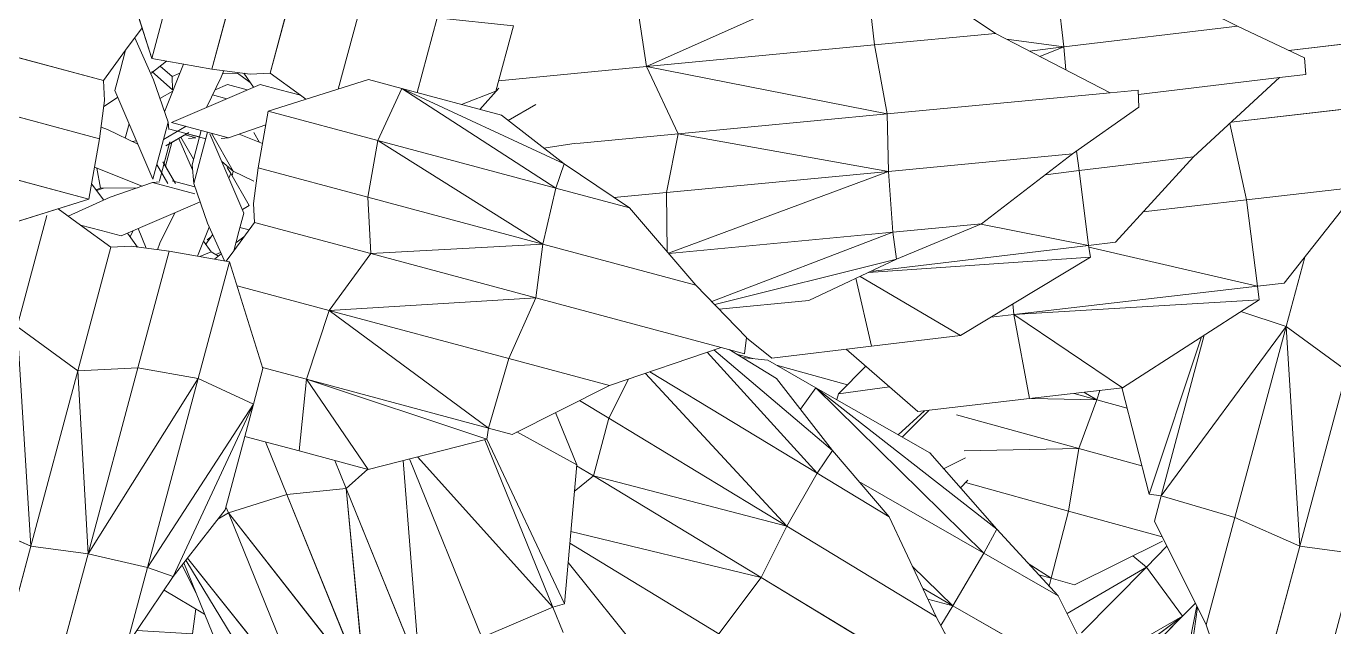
# Model space of a CAD drawing. Header units: inches. Extents: x 1 to 4284, y -575 to 745.
# Drawn here: x 1670.79 to 1686.09, y 177.38 to 184.41 of the extents above; entities that cross this region are included whole.
import ezdxf

# ---------------------------------------------------------------- set-up
doc = ezdxf.new("R2010")
doc.units = ezdxf.units.IN
doc.header["$MEASUREMENT"] = 0
doc.layers.add('Plant-hosta', color=7, linetype='Continuous', lineweight=9)

# ---------------------------------------------------------------- blocks, each defined once
blk = doc.blocks.new('Untitled_dwg-V26-New Construction - Tel_Data_Elec Plan')
at = {"layer": 'Plant-hosta'}
for p, q in [((0.55, 0.829), (0.63, 0.72)), ((0.63, 0.72), (0.55, 0.829)), ((0.612, 0.744), (0.564, 0.778)), ((0.612, 0.744), (0.564, 0.778)), ((-0.299, 0.671), (-0.335, 0.743)), ((-0.335, 0.743), (-0.299, 0.671)), ((1.056, 0.661), (0.95, 0.633)), ((0.95, 0.633), (1.056, 0.661)), ((-0.647, 0.174), (-0.728, 0.202)), ((-0.728, 0.202), (-0.647, 0.174)), ((0.153, -0.361), (0.079, -0.083)), ((0.153, -0.361), (0.079, -0.083)), ((0.236, -0.409), (0.395, -0.039)), ((0.395, -0.039), (0.236, -0.409)), ((0.407, -0.165), (0.259, -0.422)), ((0.259, -0.422), (0.407, -0.165)), ((0.307, -0.45), (0.432, -0.416)), ((0.347, -0.409), (0.432, -0.416)), ((0.659, -0.978), (0.802, -1.04)), ((0.802, -1.04), (1.033, -0.978)), ((1.07, -1.062), (0.919, -1.172)), ((0.919, -1.172), (1.07, -1.062)), ((0.919, -1.172), (0.745, -1.164)), ((0.745, -1.164), (0.919, -1.172))]:
    blk.add_line(p, q, dxfattribs=at)
at = {"layer": 'Plant-hosta', "flags": 128}
for points in [[(0.307, -0.45), (0.432, -0.416), (0.347, -0.409)], [(1.033, -0.978), (0.802, -1.04), (0.659, -0.978)]]:
    blk.add_lwpolyline(points, dxfattribs=at)
blk = doc.blocks.new('Untitled_dwg-V27-New Construction - Tel_Data_Elec Plan')
at = {"layer": 'Plant-hosta'}
for p, q in [((-1.881, 4.364), (-2.499, 6.671)), ((-1.723, 6.359), (-1.212, 4.454)), ((-0.066, 4.528), (1.071, 6.401)), ((-0.066, 4.528), (1.071, 6.401)), ((-0.048, 4.505), (1.361, 6.268)), ((0.43, 3.974), (1.361, 6.268)), ((0.43, 3.974), (1.361, 6.268)), ((4.404, 4.555), (5.691, 6.151)), ((5.691, 6.151), (4.404, 4.555)), ((2.029, 6.015), (0.43, 3.974)), ((2.029, 6.015), (1.113, 3.759)), ((1.807, 3.688), (2.029, 6.015)), ((6.663, 4.731), (8.78, 6.015)), ((8.711, 5.19), (9.137, 5.996)), ((8.906, 5.061), (10.718, 6.1)), ((10.718, 6.1), (10.138, 4.945)), ((10.718, 6.1), (10.138, 4.945)), ((2.67, 5.814), (1.807, 3.688)), ((2.476, 3.361), (2.67, 5.814)), ((2.67, 5.814), (2.476, 3.361)), ((-0.214, 4.718), (-0.762, 5.531)), ((-0.762, 5.531), (-0.516, 4.614)), ((-0.091, 4.56), (0.341, 5.623)), ((0.01, 5.389), (0.051, 5.098)), ((2.55, 3.343), (3.397, 5.431)), ((4.226, 5.079), (3.397, 5.431)), ((4.226, 5.079), (4.345, 5.372)), ((4.424, 4.33), (6.169, 5.388)), ((6.663, 4.731), (6.169, 5.388)), ((8.766, 5.292), (8.906, 5.061)), ((-0.321, 4.877), (0.152, 5.158)), ((-0.321, 4.877), (0.152, 5.158)), ((2.642, 3.319), (4.226, 5.079)), ((4.226, 5.079), (2.642, 3.319)), ((3.43, 3.118), (4.226, 5.079)), ((4.226, 5.079), (3.43, 3.118)), ((4.226, 5.079), (4.361, 5.038)), ((4.361, 5.038), (4.226, 5.079)), ((6.963, 4.129), (8.711, 5.19)), ((6.963, 4.129), (8.711, 5.19)), ((8.711, 5.19), (8.16, 4.021)), ((8.711, 5.19), (8.16, 4.021)), ((8.906, 5.061), (8.431, 4.596)), ((8.431, 4.596), (8.906, 5.061)), ((8.906, 5.061), (8.556, 4.86)), ((8.906, 5.061), (8.556, 4.86)), ((8.613, 4.982), (8.906, 5.061)), ((8.613, 4.982), (8.906, 5.061)), ((8.906, 5.061), (9.266, 4.445)), ((8.906, 5.061), (9.266, 4.445)), ((-0.111, 4.586), (0.055, 4.919)), ((0.055, 4.919), (-0.111, 4.586)), ((3.453, 3.112), (4.361, 5.038)), ((4.505, 3.412), (4.361, 5.038)), ((10.138, 4.945), (9.266, 4.445)), ((10.138, 4.945), (9.42, 4.165)), ((10.057, 4.739), (10.032, 4.83)), ((10.33, 4.814), (10.057, 4.739)), ((10.33, 4.814), (10.057, 4.739)), ((10.33, 4.814), (11.359, 4.306)), ((11.359, 4.306), (10.33, 4.814)), ((-1.212, 4.454), (-0.516, 4.614)), ((-0.214, 4.718), (-0.516, 4.614)), ((0.077, 2.4), (-0.516, 4.614)), ((0.724, 2.7), (-0.516, 4.614)), ((-0.516, 4.614), (0.724, 2.7)), ((-0.214, 4.718), (0.393, 3.938)), ((0.724, 2.7), (-0.214, 4.718)), ((4.436, 4.19), (6.663, 4.731)), ((6.663, 4.731), (4.701, 3.541)), ((6.663, 4.731), (6.963, 4.129)), ((9.788, 4.565), (10.057, 4.739)), ((10.057, 4.739), (9.788, 4.565)), ((9.912, 4.699), (10.057, 4.739)), ((10.26, 3.952), (10.057, 4.739)), ((10.057, 4.739), (10.26, 3.952)), ((-1.881, 4.364), (-1.212, 4.454)), ((-1.881, 4.364), (-1.212, 4.454)), ((-1.331, 2.312), (-1.212, 4.454)), ((-1.212, 4.454), (-0.629, 2.277)), ((-1.212, 4.454), (0.077, 2.4)), ((7.304, 2.51), (9.266, 4.445)), ((7.807, 3.608), (9.266, 4.445)), ((9.266, 4.445), (9.42, 4.165)), ((-1.881, 4.364), (-2.639, 4.029)), ((-2.04, 1.794), (-1.881, 4.364)), ((-1.331, 2.312), (-1.881, 4.364)), ((7.304, 2.51), (9.42, 4.165)), ((9.42, 4.165), (8.634, 3.272)), ((9.42, 4.165), (8.634, 3.272)), ((10.26, 3.952), (11.354, 4.254)), ((10.26, 3.952), (11.354, 4.254)), ((0.43, 3.974), (0.307, 4.048)), ((0.307, 4.048), (0.43, 3.974)), ((4.701, 3.541), (6.963, 4.129)), ((4.701, 3.541), (6.963, 4.129)), ((6.963, 4.129), (4.881, 2.867)), ((6.963, 4.129), (5.308, 2.341)), ((6.963, 4.129), (7.319, 3.511)), ((6.963, 4.129), (7.319, 3.511)), ((8.16, 4.021), (7.319, 3.511)), ((8.16, 4.021), (7.497, 3.245)), ((0.724, 2.7), (0.393, 3.938)), ((0.393, 3.938), (0.724, 2.7)), ((0.401, 3.904), (0.43, 3.974)), ((0.43, 3.974), (0.401, 3.904)), ((1.113, 3.759), (0.43, 3.974)), ((9.052, 3.62), (10.26, 3.952)), ((9.052, 3.62), (10.26, 3.952)), ((10.378, 3.219), (10.26, 3.952)), ((10.26, 3.952), (10.378, 3.219)), ((1.113, 3.759), (0.863, 3.144)), ((1.807, 3.688), (1.113, 3.759)), ((1.807, 3.688), (1.674, 3.361)), ((1.807, 3.688), (1.674, 3.361)), ((2.063, 3.462), (1.807, 3.688)), ((4.477, 3.725), (4.701, 3.541)), ((4.701, 3.541), (4.477, 3.725)), ((4.701, 3.541), (4.504, 3.422)), ((4.701, 3.541), (4.881, 2.867)), ((1.257, 3.249), (2.066, 3.466)), ((1.342, 2.41), (2.066, 3.466)), ((2.066, 3.466), (3.452, 3.112)), ((3.806, 3.026), (4.505, 3.412)), ((4.257, 2.801), (4.505, 3.412)), ((4.505, 3.412), (4.257, 2.801)), ((5.361, 2.323), (7.319, 3.511)), ((5.361, 2.323), (7.319, 3.511)), ((6.033, 2.093), (7.319, 3.511)), ((7.319, 3.511), (6.033, 2.093)), ((7.319, 3.511), (7.497, 3.245)), ((10.378, 3.219), (11.116, 3.422)), ((10.378, 3.219), (11.116, 3.422)), ((0.623, 3.079), (1.257, 3.249)), ((0.623, 3.079), (1.257, 3.249)), ((1.342, 2.41), (1.257, 3.249)), ((1.257, 3.249), (1.342, 2.41)), ((6.111, 2.066), (7.497, 3.245)), ((7.497, 3.245), (6.844, 2.401)), ((7.497, 3.245), (6.844, 2.401)), ((7.304, 2.51), (8.634, 3.272)), ((8.634, 3.272), (7.304, 2.51)), ((10.378, 3.219), (8.947, 2.825)), ((8.947, 2.825), (10.378, 3.219)), ((9.038, 3.248), (10.378, 3.219)), ((10.378, 3.219), (9.038, 3.248)), ((10.378, 3.219), (10.591, 2.651)), ((10.591, 2.651), (10.378, 3.219)), ((1.342, 2.41), (3.452, 3.112)), ((3.472, 2.981), (3.452, 3.112)), ((3.472, 2.981), (3.452, 3.112)), ((1.342, 2.41), (3.472, 2.981)), ((1.609, 1.606), (3.472, 2.981)), ((3.748, 3.055), (3.472, 2.981)), ((3.748, 3.055), (3.472, 2.981)), ((3.71, 2.169), (3.472, 2.981)), ((3.472, 2.981), (3.71, 2.169)), ((3.748, 3.055), (4.889, 2.485)), ((4.881, 2.867), (4.539, 2.659)), ((4.881, 2.867), (4.539, 2.659)), ((4.881, 2.867), (5.111, 2.409)), ((5.111, 2.409), (4.881, 2.867)), ((7.121, 2.759), (7.304, 2.51)), ((7.658, 2.058), (8.496, 2.788)), ((8.496, 2.788), (9.802, 2.637)), ((0.077, 2.4), (0.724, 2.7)), ((0.835, 2.286), (0.724, 2.7)), ((9.62, 1.651), (9.802, 2.637)), ((9.62, 1.651), (9.802, 2.637)), ((9.802, 2.637), (10.89, 2.511)), ((9.825, 2.634), (10.591, 2.651)), ((10.591, 2.651), (10.323, 2.577)), ((10.591, 2.651), (10.439, 2.563)), ((10.591, 2.651), (10.944, 2.748)), ((10.944, 2.748), (10.591, 2.651)), ((10.591, 2.651), (10.624, 2.542)), ((3.71, 2.169), (4.889, 2.485)), ((6.193, 2.038), (4.889, 2.485)), ((4.889, 2.485), (6.193, 2.038)), ((6.74, 2.186), (7.304, 2.51)), ((7.674, 2.474), (6.843, 2.245)), ((6.843, 2.245), (7.674, 2.474)), ((9.62, 1.651), (10.89, 2.511)), ((10.89, 2.511), (12.489, 1.479)), ((-2.04, 1.794), (-1.331, 2.312)), ((-1.331, 2.312), (-0.944, 0.865)), ((-1.331, 2.312), (-0.629, 2.277)), ((-0.629, 2.277), (0.077, 2.4)), ((-0.629, 2.277), (0.077, 2.4)), ((0.443, 1.036), (0.077, 2.4)), ((0.831, 2.273), (1.342, 2.41)), ((1.609, 1.606), (1.342, 2.41)), ((6.287, 2.063), (6.844, 2.401)), ((6.844, 2.401), (6.287, 2.063)), ((-0.629, 2.277), (-0.263, 0.912)), ((0.443, 1.036), (0.835, 2.286)), ((1.609, 1.606), (3.71, 2.169)), ((4.025, 1.457), (3.71, 2.169)), ((6.565, 2.169), (6.375, 2.116)), ((6.375, 2.116), (6.565, 2.169)), ((6.44, 2.156), (6.74, 2.186)), ((6.786, 2.162), (6.492, 1.924)), ((6.786, 2.162), (6.492, 1.924)), ((6.786, 2.162), (7.953, 2.022)), ((7.953, 2.022), (6.786, 2.162)), ((4.025, 1.457), (6.193, 2.038)), ((6.193, 2.038), (6.466, 2.111)), ((6.492, 1.922), (6.466, 2.111)), ((7.772, 1.229), (7.953, 2.022)), ((7.772, 1.229), (7.953, 2.022)), ((7.953, 2.022), (8.996, 1.897)), ((5.9, 1.308), (6.492, 1.922)), ((7.819, 1.207), (8.996, 1.897)), ((8.996, 1.897), (7.819, 1.207)), ((10.515, 0.98), (8.996, 1.897)), ((-2.04, 1.794), (-1.692, 0.495)), ((-2.04, 1.794), (-1.692, 0.495)), ((1.609, 1.606), (0.531, 1.317)), ((1.609, 1.606), (4.025, 1.457)), ((1.609, 1.606), (2.095, 0.94)), ((6.119, 1.536), (8.247, 1.006)), ((8.247, 1.006), (6.119, 1.536)), ((6.17, 1.589), (7.219, 1.489)), ((9.353, 1.682), (9.62, 1.651)), ((9.353, 1.682), (9.62, 1.651)), ((9.608, 1.527), (9.62, 1.651)), ((9.62, 1.651), (9.608, 1.527)), ((9.62, 1.651), (12.47, 1.321)), ((9.62, 1.651), (12.489, 1.479)), ((9.62, 1.651), (12.47, 1.321)), ((4.025, 1.457), (2.095, 0.94)), ((4.025, 1.457), (4.109, 0.828)), ((6.084, 1.499), (8.204, 0.689)), ((6.084, 1.499), (8.204, 0.689)), ((8.247, 1.006), (7.219, 1.489)), ((12.47, 1.321), (12.489, 1.479)), ((12.47, 1.321), (12.489, 1.479)), ((4.109, 0.828), (5.9, 1.308)), ((5.9, 1.308), (5.121, 0.404)), ((5.9, 1.308), (5.121, 0.404)), ((10.496, 0.863), (12.47, 1.321)), ((10.496, 0.863), (12.47, 1.321)), ((12.47, 1.321), (12.339, 0.312)), ((12.47, 1.321), (12.782, 1.285)), ((13.669, 0.158), (12.782, 1.285)), ((7.918, 1.16), (10.515, 0.98)), ((10.493, 0.844), (7.941, 1.149)), ((7.941, 1.149), (10.493, 0.844)), ((0.443, 1.036), (-0.263, 0.912)), ((0.206, 0.63), (0.07, 0.971)), ((0.07, 0.971), (0.206, 0.63)), ((0.23, 0.92), (0.095, 0.975)), ((0.14, 0.794), (0.23, 0.92)), ((0.186, 0.585), (0.383, 1.025)), ((0.23, 0.92), (0.314, 0.969)), ((0.314, 0.969), (0.23, 0.92)), ((0.347, 0.944), (0.267, 1.005)), ((0.267, 1.005), (0.347, 0.944)), ((0.339, 0.928), (0.285, 0.952)), ((0.285, 0.952), (0.339, 0.928)), ((0.492, 0.908), (0.404, 1.029)), ((0.404, 1.029), (0.492, 0.908)), ((2.095, 0.94), (0.735, 0.575)), ((2.095, 0.94), (2.063, 0.279)), ((2.095, 0.94), (4.109, 0.828)), ((5.564, 0.918), (5.555, 0.224)), ((8.151, -0.022), (5.579, 0.935)), ((5.582, 0.939), (8.204, 0.689)), ((5.582, 0.939), (8.204, 0.689)), ((8.247, 1.006), (8.204, 0.689)), ((9.241, 0.591), (8.247, 1.006)), ((10.493, 0.844), (10.515, 0.98)), ((10.493, 0.844), (10.515, 0.98)), ((-1.298, 0.606), (-0.944, 0.865)), ((-0.944, 0.865), (-0.709, 0.853)), ((-0.749, 0.699), (-0.634, 0.863)), ((-0.634, 0.863), (-0.749, 0.699)), ((-0.263, 0.912), (-0.709, 0.853)), ((-0.626, 0.646), (-0.533, 0.877)), ((-0.626, 0.646), (-0.533, 0.877)), ((-0.371, 0.818), (-0.4, 0.894)), ((-0.198, 0.463), (-0.371, 0.818)), ((0.492, 0.908), (0.735, 0.575)), ((0.735, 0.575), (0.492, 0.908)), ((0.564, 0.778), (0.518, 0.813)), ((0.518, 0.813), (0.564, 0.778)), ((0.612, 0.744), (0.564, 0.778)), ((0.612, 0.744), (0.564, 0.778)), ((4.109, 0.828), (2.063, 0.279)), ((4.109, 0.828), (2.179, -0.384)), ((2.179, -0.384), (4.109, 0.828)), ((4.109, 0.828), (4.259, 0.173)), ((4.109, 0.828), (4.259, 0.173)), ((10.493, 0.844), (9.231, 0.595)), ((10.493, 0.844), (9.231, 0.595)), ((10.493, 0.844), (10.384, -0.032)), ((10.493, 0.844), (10.807, 0.806)), ((10.807, 0.806), (10.493, 0.844)), ((11.722, -0.192), (10.807, 0.806)), ((-1.202, 0.301), (-2.452, 0.694)), ((-0.826, 0.732), (-1.058, 0.67)), ((0.093, 0.338), (-0.826, 0.732)), ((0.611, 0.465), (0.552, 0.683)), ((8.151, -0.022), (8.204, 0.689)), ((9.241, 0.591), (8.204, 0.689)), ((-1.298, 0.606), (-1.561, 0.414)), ((-1.561, 0.414), (-1.298, 0.606)), ((-0.954, 0.28), (-1.444, 0.5)), ((0.025, 0.118), (0.186, 0.585)), ((0.213, -0.463), (0.611, 0.465)), ((0.735, 0.575), (0.724, 0.355)), ((10.306, -0.228), (9.241, 0.591)), ((10.306, -0.228), (9.241, 0.591)), ((-1.028, 0.313), (-1.171, 0.125)), ((-1.028, 0.313), (-1.171, 0.125)), ((0.457, 0.001), (0.675, 0.378)), ((0.594, 0.425), (0.675, 0.378)), ((0.78, -0.064), (0.724, 0.355)), ((5.121, 0.404), (4.259, 0.173)), ((5.121, 0.404), (4.357, -0.111)), ((11.132, 0.452), (12.339, 0.312)), ((12.146, -0.584), (12.339, 0.312)), ((13.669, 0.158), (12.339, 0.312)), ((-2.566, -0.064), (-1.202, 0.301)), ((-1.078, -0.405), (-1.202, 0.301)), ((-1.066, 0.175), (-1.12, 0.192)), ((-1.12, 0.192), (-1.066, 0.175)), ((-1.108, -0.06), (-1.066, 0.175)), ((-1.066, 0.175), (-0.633, 0.17)), ((-0.457, 0.109), (-0.954, 0.28)), ((0.037, 0.241), (-0.457, 0.109)), ((0.039, 0.159), (-0.226, 0.088)), ((0.039, 0.159), (-0.226, 0.088)), ((0.78, -0.064), (2.063, 0.279)), ((0.78, -0.064), (2.063, 0.279)), ((2.179, -0.384), (2.063, 0.279)), ((2.179, -0.384), (4.259, 0.173)), ((2.461, -0.992), (4.259, 0.173)), ((4.259, 0.173), (4.357, -0.111)), ((4.941, 0.283), (5.555, 0.224)), ((5.69, -0.461), (5.555, 0.224)), ((8.151, -0.022), (5.555, 0.224)), ((-0.579, 0.151), (-1.137, -0.072)), ((-1.137, -0.072), (-0.579, 0.151)), ((-0.454, 0.068), (-0.898, -0.968)), ((-0.371, 0.101), (-0.457, 0.109)), ((-0.454, 0.068), (-0.275, -0.599)), ((-0.28, 0.12), (-0.408, -0.102)), ((-0.28, 0.12), (-0.408, -0.102)), ((-0.254, -0.368), (-0.377, 0.089)), ((-0.188, 0.12), (-0.335, -0.134)), ((-0.203, 0.094), (-0.322, -0.113)), ((0.005, -0.099), (0.025, 0.118)), ((0.186, -0.482), (0.025, 0.118)), ((0.417, -0.068), (0.457, 0.001)), ((0.417, -0.068), (0.457, 0.001)), ((0.457, 0.001), (0.435, 0.056)), ((0.435, 0.056), (0.457, 0.001)), ((0.487, -0.025), (0.473, 0.029)), ((0.473, 0.029), (0.487, -0.025)), ((0.488, -0.025), (0.729, 0.093)), ((0.729, 0.093), (0.488, -0.025)), ((10.384, -0.032), (9.99, 0.016)), ((-0.329, -0.087), (-0.254, -0.368)), ((0.005, -0.099), (0.113, -0.502)), ((0.093, -0.426), (0.005, -0.099)), ((0.488, -0.025), (0.231, -0.47)), ((0.352, -0.139), (0.488, -0.025)), ((0.78, -0.064), (0.896, -0.728)), ((2.461, -0.992), (4.357, -0.111)), ((4.357, -0.111), (3.624, -0.681)), ((4.357, -0.111), (3.624, -0.681)), ((5.69, -0.461), (8.151, -0.022)), ((8.136, -0.694), (8.151, -0.022)), ((8.151, -0.022), (10.306, -0.228)), ((10.384, -0.032), (10.35, -0.258)), ((11.722, -0.192), (10.384, -0.032)), ((4.119, -0.296), (4.499, -0.354)), ((4.499, -0.354), (4.119, -0.296)), ((10.306, -0.228), (11.079, -0.772)), ((11.722, -0.192), (12.726, -1.12)), ((11.722, -0.192), (12.726, -1.12)), ((-1.078, -0.405), (-2.443, -0.77)), ((-1.078, -0.405), (-1.019, -0.85)), ((-0.629, -0.339), (-0.985, -0.513)), ((-0.776, -0.411), (-0.731, -0.578)), ((-0.731, -0.578), (-0.776, -0.411)), ((-0.696, -0.372), (-0.647, -0.381)), ((-0.696, -0.372), (-0.647, -0.381)), ((-0.329, -0.397), (-0.064, -0.55)), ((-0.329, -0.397), (-0.064, -0.55)), ((-0.301, -0.321), (-0.032, -0.476)), ((-0.26, -0.344), (-0.053, -0.464)), ((-0.255, -0.518), (0.165, -0.405)), ((-0.234, -0.595), (0.432, -0.416)), ((-0.079, -0.471), (0.093, -0.425)), ((0.347, -0.409), (0.432, -0.416)), ((0.432, -0.416), (0.868, -0.566)), ((0.868, -0.566), (0.432, -0.416)), ((0.555, -0.458), (0.83, -0.349)), ((0.83, -0.349), (0.555, -0.458)), ((0.796, -0.362), (0.729, -0.479)), ((0.796, -0.362), (0.729, -0.479)), ((2.179, -0.384), (0.896, -0.728)), ((2.179, -0.384), (2.461, -0.992)), ((5.69, -0.461), (4.505, -0.348)), ((5.69, -0.461), (4.505, -0.348)), ((-0.985, -0.513), (-1.06, -0.541)), ((-0.275, -0.599), (-0.446, -1.095)), ((-0.267, -0.513), (-0.275, -0.599)), ((-0.234, -0.595), (0.802, -1.04)), ((5.321, -1.248), (5.69, -0.461)), ((8.136, -0.694), (5.69, -0.461)), ((12.162, -0.598), (14.591, -0.879)), ((-0.317, -0.721), (-0.095, -1.276)), ((-0.095, -1.276), (-0.317, -0.721)), ((0.896, -0.728), (2.071, -1.097)), ((2.461, -0.992), (3.624, -0.681)), ((3.624, -0.681), (2.461, -0.992)), ((3.373, -0.748), (3.592, -0.995)), ((3.373, -0.748), (3.592, -0.995)), ((3.703, -0.619), (4.025, -0.805)), ((3.703, -0.619), (4.025, -0.805)), ((5.321, -1.248), (8.136, -0.694)), ((8.136, -0.694), (7.987, -1.502)), ((7.987, -1.502), (8.136, -0.694)), ((8.136, -0.694), (10.746, -0.942)), ((-1.031, -1.085), (-1.019, -0.85)), ((-1.029, -0.776), (-0.865, -0.891)), ((-0.865, -0.891), (-1.029, -0.776)), ((-0.221, -0.962), (-0.37, -0.876)), ((-0.221, -0.962), (-0.37, -0.876)), ((0.173, -0.77), (0.347, -1.126)), ((0.412, -0.873), (0.245, -0.917)), ((0.412, -0.873), (0.245, -0.917)), ((1.273, -0.913), (0.919, -1.172)), ((0.919, -1.172), (1.273, -0.913)), ((1.273, -0.913), (1.338, -0.866)), ((1.338, -0.866), (1.273, -0.913)), ((3.157, -0.806), (3.559, -0.963)), ((11.079, -0.772), (11.074, -0.973)), ((-0.836, -1.2), (-0.898, -0.968)), ((-0.466, -1.191), (-0.223, -0.975)), ((-0.229, -1.131), (-0.223, -0.975)), ((0.725, -1.007), (0.61, -1.171)), ((0.725, -1.007), (0.61, -1.171)), ((0.802, -1.04), (1.033, -0.978)), ((2.015, -2.102), (1.716, -0.985)), ((2.015, -2.102), (1.716, -0.985)), ((2.461, -0.992), (2.071, -1.097)), ((2.637, -0.945), (2.871, -1.818)), ((3.559, -0.963), (3.764, -1.727)), ((10.746, -0.942), (9.406, -1.637)), ((9.406, -1.637), (10.746, -0.942)), ((10.746, -0.942), (11.074, -0.973)), ((11.076, -0.922), (12.726, -1.12)), ((-2.478, -1.473), (-1.031, -1.085)), ((-0.772, -1.439), (-1.031, -1.085)), ((-1.031, -1.085), (-0.772, -1.439)), ((-0.772, -1.439), (-0.836, -1.2)), ((-0.446, -1.095), (-0.666, -1.585)), ((-0.479, -1.169), (-0.292, -1.313)), ((-0.479, -1.169), (-0.292, -1.313)), ((-0.467, -1.343), (0.238, -1.22)), ((-0.368, -1.254), (-0.229, -1.131)), ((-0.229, -1.131), (-0.137, -1.171)), ((-0.137, -1.171), (-0.229, -1.131)), ((0.238, -1.22), (0.684, -1.161)), ((0.604, -2.584), (0.238, -1.22)), ((0.347, -1.126), (0.375, -1.202)), ((0.919, -1.172), (0.684, -1.161)), ((1.307, -2.619), (0.919, -1.172)), ((5.321, -1.248), (3.591, -1.084)), ((3.591, -1.084), (5.321, -1.248)), ((10.228, -1.21), (10.203, -1.479)), ((12.726, -1.12), (13.036, -1.157)), ((13.017, -1.353), (13.036, -1.157)), ((-0.467, -1.343), (-0.86, -2.593)), ((-0.467, -1.343), (-0.102, -2.708)), ((5.321, -1.248), (5.188, -2.139)), ((5.321, -1.248), (5.188, -2.139)), ((5.321, -1.248), (7.987, -1.502)), ((5.321, -1.248), (7.89, -2.396)), ((5.321, -1.248), (7.987, -1.502)), ((9.923, -1.368), (10.203, -1.479)), ((9.923, -1.368), (10.203, -1.479)), ((12.236, -1.722), (13.017, -1.353)), ((-0.772, -1.439), (-0.58, -1.702)), ((-0.58, -1.702), (-0.772, -1.439)), ((7.987, -1.502), (7.89, -2.396)), ((7.89, -2.396), (7.987, -1.502)), ((7.987, -1.502), (9.406, -1.637)), ((7.987, -1.502), (9.406, -1.637)), ((9.534, -1.57), (10.203, -1.479)), ((9.534, -1.57), (10.203, -1.479)), ((9.803, -1.431), (10.203, -1.479)), ((10.203, -1.479), (9.803, -1.431)), ((10.203, -1.479), (10.125, -2.174)), ((10.203, -1.479), (10.125, -2.174)), ((12.236, -1.722), (10.203, -1.479)), ((14.138, -1.589), (12.837, -1.438)), ((8.223, -2.428), (9.406, -1.637)), ((12.236, -1.722), (11.103, -2.291))]:
    blk.add_line(p, q, dxfattribs=at)
at = {"layer": 'Plant-hosta', "flags": 128}
for points in [[(1.361, 6.268), (1.731, 7.18), (1.071, 6.401), (0.341, 5.623), (-0.091, 4.56)], [(-1.212, 4.454), (-1.723, 6.359), (-2.377, 6.988), (-2.577, 6.962), (-2.499, 6.671), (-1.881, 4.364), (-2.639, 4.029)], [(2.029, 6.015), (1.361, 6.268), (-0.048, 4.505)], [(6.663, 4.731), (8.78, 6.015), (9.047, 6.176), (9.137, 5.996), (8.711, 5.19)], [(0.43, 3.974), (2.029, 6.015), (1.113, 3.759)], [(1.113, 3.759), (1.807, 3.688), (2.029, 6.015)], [(8.766, 5.292), (8.906, 5.061), (10.718, 6.1)], [(2.063, 3.462), (1.807, 3.688), (2.67, 5.814)], [(2.55, 3.343), (3.397, 5.431), (2.67, 5.814)], [(-0.516, 4.614), (-0.762, 5.531), (-0.214, 4.718), (0.393, 3.938)], [(0.051, 5.098), (0.01, 5.389), (-0.641, 5.352)], [(4.345, 5.372), (4.226, 5.079), (3.397, 5.431)], [(4.424, 4.33), (6.169, 5.388), (6.663, 4.731), (4.701, 3.541)], [(3.453, 3.112), (4.361, 5.038), (4.505, 3.412), (3.806, 3.026)], [(9.266, 4.445), (10.138, 4.945), (9.42, 4.165)], [(9.912, 4.699), (10.057, 4.739), (10.032, 4.83)], [(0.077, 2.4), (-1.212, 4.454), (-0.629, 2.277), (-1.331, 2.312), (-1.212, 4.454), (-0.516, 4.614)], [(0.724, 2.7), (-0.214, 4.718), (-0.516, 4.614)], [(0.443, 1.036), (0.835, 2.286), (0.724, 2.7), (0.077, 2.4), (-0.516, 4.614)], [(4.436, 4.19), (6.663, 4.731), (6.963, 4.129)], [(7.304, 2.51), (9.42, 4.165), (9.266, 4.445)], [(7.304, 2.51), (9.266, 4.445), (7.807, 3.608)], [(-2.639, 4.029), (-2.04, 1.794), (-1.881, 4.364), (-1.331, 2.312), (-2.04, 1.794), (-3.503, 3.776)], [(5.308, 2.341), (6.963, 4.129), (4.881, 2.867), (4.701, 3.541), (4.504, 3.422)], [(7.319, 3.511), (8.16, 4.021), (7.497, 3.245)], [(0.863, 3.144), (1.113, 3.759), (0.43, 3.974)], [(0.831, 2.273), (1.342, 2.41), (2.066, 3.466), (1.257, 3.249)], [(2.066, 3.466), (3.452, 3.112), (1.342, 2.41), (3.472, 2.981)], [(6.111, 2.066), (7.497, 3.245), (7.319, 3.511)], [(3.472, 2.981), (1.609, 1.606), (4.025, 1.457)], [(3.71, 2.169), (4.889, 2.485), (3.748, 3.055)], [(6.44, 2.156), (6.74, 2.186), (7.304, 2.51), (7.121, 2.759)], [(9.802, 2.637), (8.496, 2.788), (7.658, 2.058)], [(9.802, 2.637), (10.89, 2.511), (9.62, 1.651)], [(9.825, 2.634), (10.591, 2.651), (10.624, 2.542)], [(10.439, 2.563), (10.591, 2.651), (10.323, 2.577)], [(10.89, 2.511), (12.489, 1.479), (9.62, 1.651)], [(-1.331, 2.312), (-0.944, 0.865), (-0.709, 0.853), (-0.263, 0.912), (-0.629, 2.277)], [(0.077, 2.4), (0.443, 1.036), (-0.263, 0.912)], [(1.342, 2.41), (1.609, 1.606), (0.531, 1.317)], [(4.025, 1.457), (2.095, 0.94), (1.609, 1.606), (3.71, 2.169), (4.025, 1.457)], [(7.953, 2.022), (8.996, 1.897), (10.515, 0.98), (7.918, 1.16)], [(6.17, 1.589), (7.219, 1.489), (8.247, 1.006), (8.204, 0.689), (9.241, 0.591), (8.247, 1.006)], [(12.782, 1.285), (12.47, 1.321), (12.339, 0.312)], [(12.339, 0.312), (13.669, 0.158), (12.782, 1.285)], [(0.383, 1.025), (0.186, 0.585), (0.025, 0.118)], [(0.095, 0.975), (0.23, 0.92), (0.14, 0.794)], [(2.063, 0.279), (2.179, -0.384), (0.896, -0.728), (0.78, -0.064), (0.724, 0.355), (0.735, 0.575), (2.095, 0.94)], [(4.109, 0.828), (2.063, 0.279), (2.095, 0.94), (4.109, 0.828)], [(4.941, 0.283), (5.555, 0.224), (5.564, 0.918)], [(8.204, 0.689), (8.151, -0.022), (5.579, 0.935)], [(-0.944, 0.865), (-1.298, 0.606), (-1.058, 0.67), (-0.826, 0.732), (0.093, 0.338)], [(-0.4, 0.894), (-0.371, 0.818), (-0.198, 0.463)], [(0.492, 0.908), (0.552, 0.683), (0.611, 0.465), (0.213, -0.463)], [(10.493, 0.844), (10.384, -0.032), (11.722, -0.192), (10.807, 0.806)], [(-1.202, 0.301), (-2.452, 0.694), (-2.866, 0.583), (-2.566, -0.064)], [(-1.444, 0.5), (-0.954, 0.28), (-0.457, 0.109)], [(0.594, 0.425), (0.675, 0.378), (0.457, 0.001)], [(4.259, 0.173), (5.121, 0.404), (4.357, -0.111)], [(12.146, -0.584), (12.339, 0.312), (11.132, 0.452)], [(-1.078, -0.405), (-2.443, -0.77), (-2.566, -0.064), (-1.202, 0.301), (-1.078, -0.405), (-1.019, -0.85), (-1.031, -1.085), (-2.478, -1.473)], [(-0.633, 0.17), (-1.066, 0.175), (-1.108, -0.06)], [(0.037, 0.241), (-0.457, 0.109), (-0.371, 0.101)], [(2.179, -0.384), (4.259, 0.173), (2.461, -0.992)], [(2.461, -0.992), (4.357, -0.111), (4.259, 0.173)], [(5.69, -0.461), (5.555, 0.224), (8.151, -0.022), (10.306, -0.228), (11.079, -0.772), (11.074, -0.973), (10.746, -0.942), (8.136, -0.694), (5.69, -0.461), (5.321, -1.248)], [(-0.772, -1.439), (-0.836, -1.2), (-0.898, -0.968), (-0.454, 0.068), (-0.275, -0.599), (-0.267, -0.513)], [(0.186, -0.482), (0.025, 0.118), (0.005, -0.099)], [(9.99, 0.016), (10.384, -0.032), (10.35, -0.258)], [(0.231, -0.47), (0.488, -0.025), (0.352, -0.139)], [(5.321, -1.248), (8.136, -0.694), (8.151, -0.022), (5.69, -0.461)], [(-1.06, -0.541), (-0.985, -0.513), (-0.629, -0.339)], [(1.273, -0.913), (1.033, -0.978), (0.802, -1.04), (-0.234, -0.595), (0.432, -0.416), (0.347, -0.409)], [(0.896, -0.728), (2.071, -1.097), (2.461, -0.992), (2.179, -0.384)], [(-0.666, -1.585), (-0.446, -1.095), (-0.275, -0.599)], [(12.837, -1.438), (14.138, -1.589), (14.891, -1.142), (14.899, -0.915), (14.591, -0.879), (12.162, -0.598)], [(0.375, -1.202), (0.347, -1.126), (0.173, -0.77)], [(2.637, -0.945), (2.871, -1.818), (3.764, -1.727), (3.559, -0.963), (3.157, -0.806)], [(-0.466, -1.191), (-0.223, -0.975), (-0.229, -1.131), (-0.368, -1.254)], [(12.236, -1.722), (13.017, -1.353), (13.036, -1.157), (12.726, -1.12), (11.076, -0.922)], [(0.238, -1.22), (-0.467, -1.343), (-0.102, -2.708), (0.604, -2.584)], [(0.604, -2.584), (0.238, -1.22), (0.684, -1.161), (0.919, -1.172), (1.307, -2.619)], [(10.228, -1.21), (10.203, -1.479), (12.236, -1.722)], [(-0.467, -1.343), (-0.86, -2.593), (-0.749, -3.008)], [(7.889, -2.538), (7.89, -2.396), (5.321, -1.248)], [(9.406, -1.637), (8.223, -2.428), (7.89, -2.396)]]:
    blk.add_lwpolyline(points, dxfattribs=at)
blk.add_lwpolyline([(4.025, 1.457), (4.109, 0.828), (5.9, 1.308), (6.492, 1.922), (6.466, 2.111), (6.193, 2.038)], close=True, dxfattribs=at)
blk = doc.blocks.new('Untitled_dwg-V28-New Construction - Tel_Data_Elec Plan')
at = {"layer": 'Plant-hosta'}
for p, q in [((-3.086, 5.061), (-3.54, 7.385)), ((-3.078, 5.077), (-3.399, 7.392)), ((-3.078, 5.077), (-3.399, 7.392)), ((-2.499, 6.671), (-2.975, 5.283)), ((-2.975, 5.283), (-2.499, 6.671)), ((-1.881, 4.364), (-2.499, 6.671)), ((-3.254, 5.183), (-4.146, 6.088)), ((-3.254, 5.183), (-4.221, 5.909)), ((-3.254, 5.183), (-4.287, 5.778)), ((-4.287, 5.778), (-3.254, 5.183)), ((-3.675, 4.609), (-4.432, 5.378)), ((-2.975, 5.283), (-3.581, 4.07)), ((-2.975, 5.283), (-3.581, 4.07)), ((-2.975, 5.283), (-2.639, 4.029)), ((-4.601, 5.153), (-3.675, 4.609)), ((-3.675, 4.609), (-4.601, 5.153)), ((-3.675, 4.609), (-3.254, 5.183)), ((-3.102, 5.029), (-3.254, 5.183)), ((-3.102, 5.029), (-3.254, 5.183)), ((-3.675, 4.609), (-3.833, 4.478)), ((-3.833, 4.478), (-3.675, 4.609)), ((-3.675, 4.609), (-3.434, 4.365)), ((-3.675, 4.609), (-3.434, 4.365)), ((-1.881, 4.364), (-1.212, 4.454)), ((-1.881, 4.364), (-1.212, 4.454)), ((-1.881, 4.364), (-2.639, 4.029)), ((-2.04, 1.794), (-1.881, 4.364)), ((-1.331, 2.312), (-1.881, 4.364)), ((-3.503, 3.776), (-3.581, 4.07)), ((-3.503, 3.776), (-2.639, 4.029)), ((-2.04, 1.794), (-2.639, 4.029)), ((-5.763, 3.592), (-5.85, 3.68)), ((-5.85, 3.68), (-5.763, 3.592)), ((-3.961, 2.506), (-3.643, 3.755)), ((-3.503, 3.776), (-3.643, 3.755)), ((-3.503, 3.776), (-3.643, 3.755)), ((-3.03, 1.915), (-3.643, 3.755)), ((-2.04, 1.794), (-3.503, 3.776)), ((-2.999, 1.895), (-3.503, 3.776)), ((-2.999, 1.895), (-3.503, 3.776)), ((-5.79, 3.328), (-6.047, 3.457)), ((-5.79, 3.328), (-6.047, 3.457)), ((-6.27, 2.779), (-6.578, 3.061)), ((-6.578, 3.061), (-6.27, 2.779)), ((-6.221, 2.774), (-6.531, 3.088)), ((-6.221, 2.774), (-6.531, 3.088)), ((-7.276, 2.582), (-7.298, 2.648)), ((-7.276, 2.582), (-7.298, 2.648)), ((-6.956, 2.258), (-7.276, 2.582)), ((-6.681, 2.497), (-7.276, 2.582)), ((-2.04, 1.794), (-1.331, 2.312)), ((-2.04, 1.794), (-2.57, 1.618)), ((-2.57, 1.618), (-2.04, 1.794)), ((-2.04, 1.794), (-1.822, 0.981)), ((-2.04, 1.794), (-1.822, 0.981))]:
    blk.add_line(p, q, dxfattribs=at)
at = {"layer": 'Plant-hosta', "flags": 128}
for points in [[(-3.717, 6.879), (-3.54, 7.385), (-3.086, 5.061)], [(-1.212, 4.454), (-1.723, 6.359), (-2.377, 6.988), (-2.577, 6.962), (-2.499, 6.671), (-1.881, 4.364), (-2.639, 4.029)], [(-4.146, 6.088), (-3.254, 5.183), (-4.221, 5.909)], [(-3.254, 5.183), (-3.675, 4.609), (-4.432, 5.378)], [(-3.581, 4.07), (-3.503, 3.776), (-2.639, 4.029), (-2.975, 5.283)], [(-2.639, 4.029), (-2.04, 1.794), (-1.881, 4.364), (-1.331, 2.312), (-2.04, 1.794), (-3.503, 3.776)], [(-3.961, 2.506), (-3.643, 3.755), (-3.03, 1.915)], [(-6.956, 2.258), (-7.276, 2.582), (-6.681, 2.497)]]:
    blk.add_lwpolyline(points, dxfattribs=at)

msp = doc.modelspace()

# ---------------------------------------------------------------- block references
at = {"layer": 'Plant-hosta', "extrusion": (0, 0, -1), "zscale": -1, "rotation": 180}
for name, p in [('Untitled_dwg-V27-New Construction - Tel_Data_Elec Plan', (-1672.729, 182.689)), ('Untitled_dwg-V26-New Construction - Tel_Data_Elec Plan', (-1672.345, 182.689)), ('Untitled_dwg-V28-New Construction - Tel_Data_Elec Plan', (-1687.573, 182.689))]:
    msp.add_blockref(name, p, dxfattribs=at)

doc.saveas('drawing.dxf')
